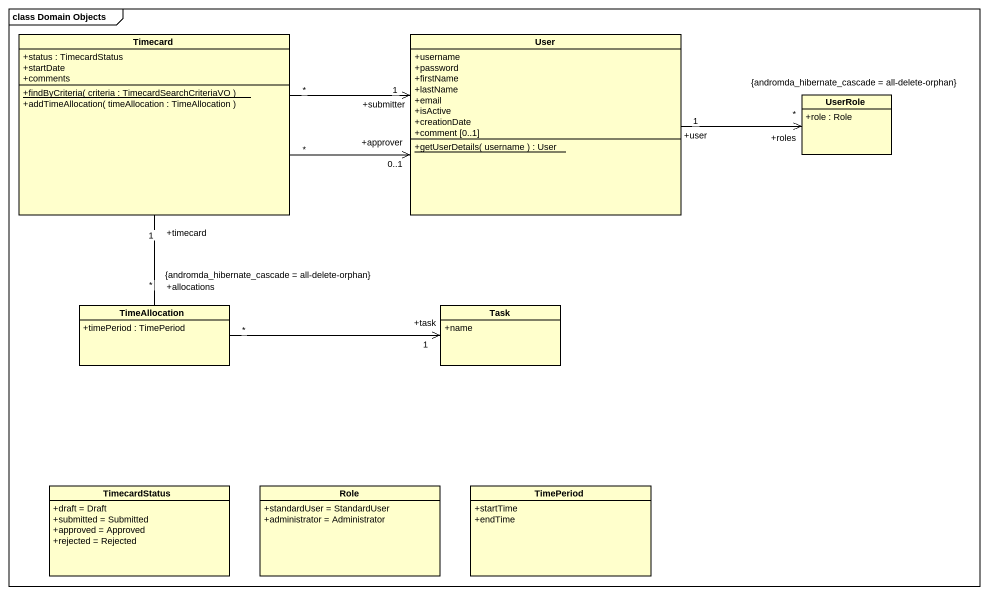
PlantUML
@startuml
mainframe class Domain Objects
hide circle
hide empty members
skinparam classAttributeIconSize 0
class Timecard {
  +status : TimecardStatus
  +startDate
  +comments
  {static} +findByCriteria( criteria : TimecardSearchCriteriaVO )
  +addTimeAllocation( timeAllocation : TimeAllocation )
}
class User {
  +username
  +password
  +firstName
  +lastName
  +email
  +isActive
  +creationDate
  +comment [0..1]
  {static} +getUserDetails( username ) : User
}
class UserRole {
  +role : Role
}
class TimeAllocation {
  +timePeriod : TimePeriod
}
class Task {
  +name
}
class TimecardStatus {
  +draft = Draft
  +submitted = Submitted
  +approved = Approved
  +rejected = Rejected
}
class Role {
  +standardUser = StandardUser
  +administrator = Administrator
}
class TimePeriod {
  +startTime
  +endTime
}
Timecard "*" -right-> "+submitter\n1" User
Timecard "*" -right-> "+approver\n0..1" User
User "+user\n1" -right-> "+roles\n*\n{andromda_hibernate_cascade = all-delete-orphan}" UserRole
TimeAllocation "+allocations\n*\n{andromda_hibernate_cascade = all-delete-orphan}" -up- "+timecard\n1" Timecard
TimeAllocation "*" -right-> "+task\n1" Task
@enduml
